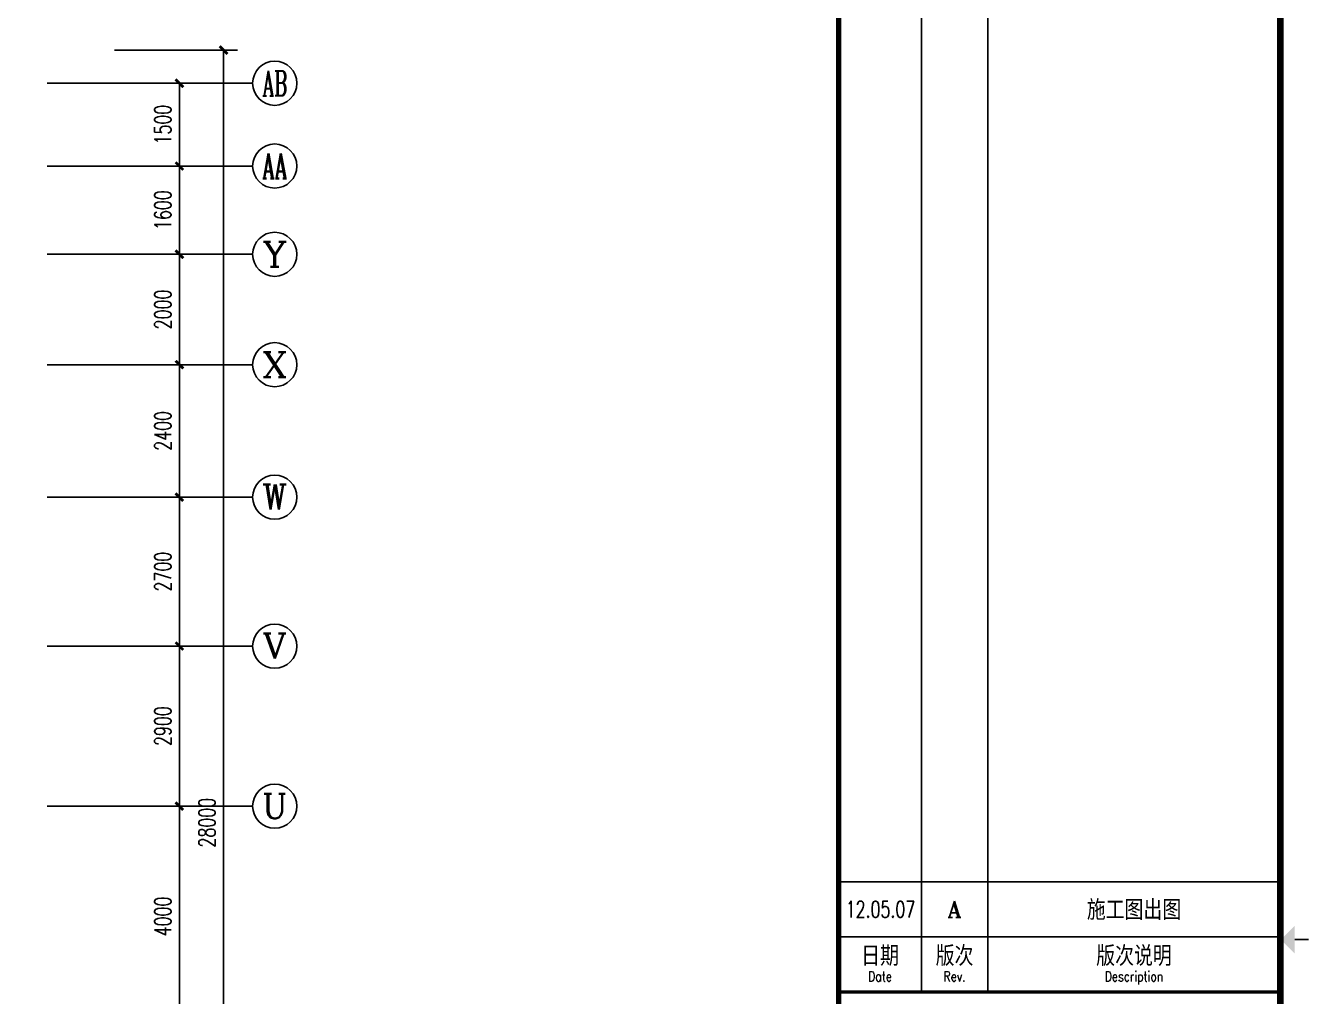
# Model space of a CAD drawing. Extents: x 190999 to 834799, y -200814 to 215286.
# Drawn here: x 642874 to 666125, y -55391 to -37801 of the extents above; entities that cross this region are included whole.
import ezdxf
from ezdxf.enums import TextEntityAlignment as Align

# ---------------------------------------------------------------- set-up
doc = ezdxf.new("R2010")
doc.units = 0
doc.header["$LTSCALE"] = 1000
doc.header["$MEASUREMENT"] = 0
for name, color, linetype in [('AXIS', 3, 'Continuous'), ('AXIS_TEXT', 7, 'Continuous'), ('图框', 189, 'Continuous')]:
    doc.layers.add(name, color=color, linetype=linetype)
doc.styles.add('_TCH_AXIS', font='COMPLEX', dxfattribs={"bigfont": 'GBCBIG'})
doc.styles.add('COMPLEX', font='COMPLEX')
doc.styles.add('DIM_FONT', font='SIMPLEX', dxfattribs={"width": 0.7, "bigfont": 'GBCBIG'})
doc.styles.add('TKZ1_tjhts.shx', font='tjromant.shx', dxfattribs={"bigfont": 'tjhts.shx'})
doc.styles.add('TKZ2_tjkts.shx', font='tjromant.shx', dxfattribs={"bigfont": 'tjkts.shx'})
doc.dimstyles.new('DIMN', dxfattribs={"dimtxt": 300, "dimasz": 100, "dimexe": 250, "dimexo": 300, "dimgap": 150, "dimtad": 1, "dimdec": 0, "dimzin": 0, "dimdsep": 46, "dimtxsty": 'DIM_FONT', "dimblk": 'ARCHTICK', "dimcen": 0.09, "dimclrt": 7, "dimazin": 2, "dimtfac": 1, "dimtdec": 0, "dimtix": 1, "dimtmove": 2, "dimatfit": 3, "dimfxl": 0, "dimtolj": 1, "dimtzin": 0, "dimarcsym": 0})

# ---------------------------------------------------------------- blocks, each defined once
blk = doc.blocks.new('TJAD_TK_A0')
at = {"layer": '图框'}
for p, q in [((2087, 389.3), (2087, -30.7)), ((2099, 389.3), (2099, -30.7)), ((2072, -10.7), (2152, -10.7)), ((2072, -20.7), (2152, -20.7)), ((2072, -30.7), (2152, -30.7))]:
    blk.add_line(p, q, dxfattribs=at)
at = {"layer": '图框', "const_width": 1.2}
blk.add_lwpolyline([(2152, -431.7), (2152, 389.3), (998, 389.3), (998, -431.7)], close=True, dxfattribs=at)
at = {"layer": '图框'}
for points, const_width in [([(2072, 389.3), (2072, -431.7)], 1), ([(2154.61, -21.2), (2157.11, -21.2)], 0.3), ([(2072, -30.7), (2152, -30.7)], 0.6)]:
    blk.add_lwpolyline(points, dxfattribs=dict(at, const_width=const_width))
blk.add_solid([(2154.61, -23.7), (2154.61, -18.7), (2152.11, -21.2)], dxfattribs=at)
at = {"layer": '图框', "color": 3, "style": 'TKZ1_tjhts.shx'}
for s, height, p in [('施工图出图', 3.6, (2125.5, -15.83)), ('A', 3, (2093, -15.7))]:
    blk.add_text(s, height=height, dxfattribs=at).set_placement(p, align=Align.MIDDLE_CENTER)
at = {"layer": '图框', "color": 3, "style": 'TKZ1_tjhts.shx', "width": 0.7}
blk.add_text('12.05.07', height=3, dxfattribs=at).set_placement((2079.58, -15.7), align=Align.MIDDLE_CENTER)
at = {"layer": '图框', "style": 'TKZ2_tjkts.shx'}
for s, p in [('日期', (2079.5, -24.16)), ('版次', (2093, -24.16)), ('版次说明', (2125.5, -24.16))]:
    blk.add_text(s, height=3.6, dxfattribs=at).set_placement(p, align=Align.MIDDLE_CENTER)
at = {"layer": '图框', "style": 'TKZ2_tjkts.shx', "width": 0.8}
for s, p in [('Date', (2079.5, -27.86)), ('Rev.', (2093, -27.86)), ('Description', (2125.5, -27.86))]:
    blk.add_text(s, height=1.8, dxfattribs=at).set_placement(p, align=Align.MIDDLE_CENTER)
blk = doc.blocks.new('_ArchTick')
at = {"const_width": 0.5}
blk.add_lwpolyline([(-0.7, -0.7), (0.7, 0.7)], dxfattribs=at)
blk = doc.blocks.new('*D1430')
at = {"layer": 'AXIS', "color": 0, "lineweight": -2}
for p, q in [((644863, -51944), (645908, -51944)), ((645658, -55944), (645658, -51944)), ((644863, -55944), (645908, -55944))]:
    blk.add_line(p, q, dxfattribs=at)
at = {"layer": 'Defpoints', "color": 0}
for p in [(644563, -51944), (645658, -51944), (644563, -55944)]:
    blk.add_point(p, dxfattribs=at)
at = {"layer": 'AXIS', "color": 0, "lineweight": -2, "xscale": 100, "yscale": 100, "zscale": 100}
for p, rotation in [((645658, -51944), 90), ((645658, -55944), 270)]:
    blk.add_blockref('_ArchTick', p, dxfattribs=dict(at, rotation=rotation))
at = {"layer": 'AXIS', "color": 7, "insert": (645358, -53944), "char_height": 300, "attachment_point": 5, "rotation": 90, "style": 'DIM_FONT'}
blk.add_mtext('\\A1;4000', dxfattribs=at)
blk = doc.blocks.new('*D1431')
at = {"layer": 'AXIS', "color": 0, "lineweight": -2}
for p, q in [((644863, -49044), (645908, -49044)), ((645658, -51944), (645658, -49044)), ((644863, -51944), (645908, -51944))]:
    blk.add_line(p, q, dxfattribs=at)
at = {"layer": 'Defpoints', "color": 0}
for p in [(644563, -49044), (645658, -49044), (644563, -51944)]:
    blk.add_point(p, dxfattribs=at)
at = {"layer": 'AXIS', "color": 0, "lineweight": -2, "xscale": 100, "yscale": 100, "zscale": 100}
for p, rotation in [((645658, -49044), 90), ((645658, -51944), 270)]:
    blk.add_blockref('_ArchTick', p, dxfattribs=dict(at, rotation=rotation))
at = {"layer": 'AXIS', "color": 7, "insert": (645358, -50494), "char_height": 300, "attachment_point": 5, "rotation": 90, "style": 'DIM_FONT'}
blk.add_mtext('\\A1;2900', dxfattribs=at)
blk = doc.blocks.new('*D1432')
at = {"layer": 'AXIS', "color": 0, "lineweight": -2}
for p, q in [((644863, -46344), (645908, -46344)), ((645658, -49044), (645658, -46344)), ((644863, -49044), (645908, -49044))]:
    blk.add_line(p, q, dxfattribs=at)
at = {"layer": 'Defpoints', "color": 0}
for p in [(644563, -46344), (645658, -46344), (644563, -49044)]:
    blk.add_point(p, dxfattribs=at)
at = {"layer": 'AXIS', "color": 0, "lineweight": -2, "xscale": 100, "yscale": 100, "zscale": 100}
for p, rotation in [((645658, -46344), 90), ((645658, -49044), 270)]:
    blk.add_blockref('_ArchTick', p, dxfattribs=dict(at, rotation=rotation))
at = {"layer": 'AXIS', "color": 7, "insert": (645358, -47694), "char_height": 300, "attachment_point": 5, "rotation": 90, "style": 'DIM_FONT'}
blk.add_mtext('\\A1;2700', dxfattribs=at)
blk = doc.blocks.new('*D1433')
at = {"layer": 'AXIS', "color": 0, "lineweight": -2}
for p, q in [((644863, -43944), (645908, -43944)), ((645658, -46344), (645658, -43944)), ((644863, -46344), (645908, -46344))]:
    blk.add_line(p, q, dxfattribs=at)
at = {"layer": 'Defpoints', "color": 0}
for p in [(644563, -43944), (645658, -43944), (644563, -46344)]:
    blk.add_point(p, dxfattribs=at)
at = {"layer": 'AXIS', "color": 0, "lineweight": -2, "xscale": 100, "yscale": 100, "zscale": 100}
for p, rotation in [((645658, -43944), 90), ((645658, -46344), 270)]:
    blk.add_blockref('_ArchTick', p, dxfattribs=dict(at, rotation=rotation))
at = {"layer": 'AXIS', "color": 7, "insert": (645358, -45144), "char_height": 300, "attachment_point": 5, "rotation": 90, "style": 'DIM_FONT'}
blk.add_mtext('\\A1;2400', dxfattribs=at)
blk = doc.blocks.new('*D1434')
at = {"layer": 'AXIS', "color": 0, "lineweight": -2}
for p, q in [((644863, -41944), (645908, -41944)), ((645658, -43944), (645658, -41944)), ((644863, -43944), (645908, -43944))]:
    blk.add_line(p, q, dxfattribs=at)
at = {"layer": 'Defpoints', "color": 0}
for p in [(644563, -41944), (645658, -41944), (644563, -43944)]:
    blk.add_point(p, dxfattribs=at)
at = {"layer": 'AXIS', "color": 0, "lineweight": -2, "xscale": 100, "yscale": 100, "zscale": 100}
for p, rotation in [((645658, -41944), 90), ((645658, -43944), 270)]:
    blk.add_blockref('_ArchTick', p, dxfattribs=dict(at, rotation=rotation))
at = {"layer": 'AXIS', "color": 7, "insert": (645358, -42944), "char_height": 300, "attachment_point": 5, "rotation": 90, "style": 'DIM_FONT'}
blk.add_mtext('\\A1;2000', dxfattribs=at)
blk = doc.blocks.new('*D1435')
at = {"layer": 'AXIS', "color": 0, "lineweight": -2}
for p, q in [((644863, -40344), (645908, -40344)), ((645658, -41944), (645658, -40344)), ((644863, -41944), (645908, -41944))]:
    blk.add_line(p, q, dxfattribs=at)
at = {"layer": 'Defpoints', "color": 0}
for p in [(644563, -40344), (645658, -40344), (644563, -41944)]:
    blk.add_point(p, dxfattribs=at)
at = {"layer": 'AXIS', "color": 0, "lineweight": -2, "xscale": 100, "yscale": 100, "zscale": 100}
for p, rotation in [((645658, -40344), 90), ((645658, -41944), 270)]:
    blk.add_blockref('_ArchTick', p, dxfattribs=dict(at, rotation=rotation))
at = {"layer": 'AXIS', "color": 7, "insert": (645358, -41144), "char_height": 300, "attachment_point": 5, "rotation": 90, "style": 'DIM_FONT'}
blk.add_mtext('\\A1;1600', dxfattribs=at)
blk = doc.blocks.new('*D1436')
at = {"layer": 'AXIS', "color": 0, "lineweight": -2}
for p, q in [((644863, -38844), (645908, -38844)), ((645658, -40344), (645658, -38844)), ((644863, -40344), (645908, -40344))]:
    blk.add_line(p, q, dxfattribs=at)
at = {"layer": 'Defpoints', "color": 0}
for p in [(644563, -38844), (645658, -38844), (644563, -40344)]:
    blk.add_point(p, dxfattribs=at)
at = {"layer": 'AXIS', "color": 0, "lineweight": -2, "xscale": 100, "yscale": 100, "zscale": 100}
for p, rotation in [((645658, -38844), 90), ((645658, -40344), 270)]:
    blk.add_blockref('_ArchTick', p, dxfattribs=dict(at, rotation=rotation))
at = {"layer": 'AXIS', "color": 7, "insert": (645358, -39594), "char_height": 300, "attachment_point": 5, "rotation": 90, "style": 'DIM_FONT'}
blk.add_mtext('\\A1;1500', dxfattribs=at)
blk = doc.blocks.new('*D1437')
at = {"layer": 'AXIS', "color": 0, "lineweight": -2}
for p, q in [((644485, -38244), (646708, -38244)), ((646458, -66244), (646458, -38244)), ((644485, -66244), (646708, -66244))]:
    blk.add_line(p, q, dxfattribs=at)
at = {"layer": 'Defpoints', "color": 0}
for p in [(644185, -38244), (646458, -38244), (644185, -66244)]:
    blk.add_point(p, dxfattribs=at)
at = {"layer": 'AXIS', "color": 0, "lineweight": -2, "xscale": 100, "yscale": 100, "zscale": 100}
for p, rotation in [((646458, -38244), 90), ((646458, -66244), 270)]:
    blk.add_blockref('_ArchTick', p, dxfattribs=dict(at, rotation=rotation))
at = {"layer": 'AXIS', "color": 7, "insert": (646158, -52244), "char_height": 300, "attachment_point": 5, "rotation": 90, "style": 'DIM_FONT'}
blk.add_mtext('\\A1;28000', dxfattribs=at)
blk = doc.blocks.new('_AXISO')
blk.add_circle((0, 0), 0.5)
at = {"layer": 'AXIS_TEXT', "style": 'COMPLEX', "width": 1.041667}
blk.add_attdef('A', text='', height=0.56, dxfattribs=at).set_placement((-0.25, -0.28), (0.25, -0.28), align=Align.FIT)

msp = doc.modelspace()

# ---------------------------------------------------------------- linework, layer by layer
at = {"layer": 'AXIS'}
for p, q in [((643263.1, -38844.4), (646984.6, -38844.4)), ((643263.1, -40344.4), (646984.6, -40344.4)), ((643263.1, -41944.4), (646984.6, -41944.4)), ((643263.1, -43944.4), (646984.6, -43944.4)), ((643263.1, -46344.4), (646984.6, -46344.4)), ((643263.1, -49044.4), (646984.6, -49044.4)), ((643263.1, -51944.4), (646984.6, -51944.4))]:
    msp.add_line(p, q, dxfattribs=at)

# ---------------------------------------------------------------- block references
ref = msp.add_blockref('_AXISO', (647384.6, -38844.4), dxfattribs=dict(at, xscale=800, yscale=800, zscale=800))
ref.add_attrib('A', 'AB', dxfattribs={"layer": 'AXIS_TEXT', "height": 452.55, "style": '_TCH_AXIS', "width": 0.552632}).set_placement((647158.3, -39070.7), (647610.9, -39070.7), align=Align.FIT)
ref = msp.add_blockref('_AXISO', (647384.6, -40344.4), dxfattribs=dict(at, xscale=800, yscale=800, zscale=800))
ref.add_attrib('A', 'AA', dxfattribs={"layer": 'AXIS_TEXT', "height": 452.55, "style": '_TCH_AXIS', "width": 0.538462}).set_placement((647158.3, -40570.7), (647610.9, -40570.7), align=Align.FIT)
ref = msp.add_blockref('_AXISO', (647384.6, -41944.4), dxfattribs=dict(at, xscale=800, yscale=800, zscale=800))
ref.add_attrib('A', 'Y', dxfattribs={"layer": 'AXIS_TEXT', "height": 452.5, "style": '_TCH_AXIS', "width": 1.105263}).set_placement((647158.3, -42170.7), (647610.9, -42170.7), align=Align.FIT)
ref = msp.add_blockref('_AXISO', (647384.6, -43944.4), dxfattribs=dict(at, xscale=800, yscale=800, zscale=800))
ref.add_attrib('A', 'X', dxfattribs={"layer": 'AXIS_TEXT', "height": 452.5, "style": '_TCH_AXIS', "width": 1.166667}).set_placement((647158.3, -44170.7), (647610.9, -44170.7), align=Align.FIT)
ref = msp.add_blockref('_AXISO', (647384.6, -46344.4), dxfattribs=dict(at, xscale=800, yscale=800, zscale=800))
ref.add_attrib('A', 'W', dxfattribs={"layer": 'AXIS_TEXT', "height": 452.5, "style": '_TCH_AXIS', "width": 0.954545}).set_placement((647158.3, -46570.7), (647610.9, -46570.7), align=Align.FIT)
ref = msp.add_blockref('_AXISO', (647384.6, -49044.4), dxfattribs=dict(at, xscale=800, yscale=800, zscale=800))
ref.add_attrib('A', 'V', dxfattribs={"layer": 'AXIS_TEXT', "height": 452.5, "style": '_TCH_AXIS', "width": 1.166667}).set_placement((647158.3, -49270.7), (647610.9, -49270.7), align=Align.FIT)
ref = msp.add_blockref('_AXISO', (647384.6, -51944.4), dxfattribs=dict(at, xscale=800, yscale=800, zscale=800))
ref.add_attrib('A', 'U', dxfattribs={"layer": 'AXIS_TEXT', "height": 452.5, "style": '_TCH_AXIS', "width": 1.05}).set_placement((647158.3, -52170.7), (647610.9, -52170.7), align=Align.FIT)
at = {"layer": '图框', "xscale": 100, "yscale": 100, "zscale": 100}
msp.add_blockref('TJAD_TK_A0', (450398.6, -52243.2), dxfattribs=at)

# ---------------------------------------------------------------- dimensions: what is measured, and where the dimension line sits
at = {"layer": 'AXIS'}
for p1, p2, distance, picture, middle in [((644185.3, -66244.4), (644185.3, -38244.4), -2272.2, '*D1437', (646157.5, -52244.4)), ((644563.1, -40344.4), (644563.1, -38844.4), -1094.4, '*D1436', (645357.5, -39594.4)), ((644563.1, -41944.4), (644563.1, -40344.4), -1094.4, '*D1435', (645357.5, -41144.4)), ((644563.1, -43944.4), (644563.1, -41944.4), -1094.4, '*D1434', (645357.5, -42944.4)), ((644563.1, -46344.4), (644563.1, -43944.4), -1094.4, '*D1433', (645357.5, -45144.4)), ((644563.1, -49044.4), (644563.1, -46344.4), -1094.4, '*D1432', (645357.5, -47694.4)), ((644563.1, -51944.4), (644563.1, -49044.4), -1094.4, '*D1431', (645357.5, -50494.4)), ((644563.1, -55944.4), (644563.1, -51944.4), -1094.4, '*D1430', (645357.5, -53944.4))]:
    dim = msp.add_aligned_dim(p1=p1, p2=p2, distance=distance, dimstyle='DIMN', dxfattribs=at)
    dim.commit()
    dim.dimension.update_dxf_attribs({"geometry": picture, "text_midpoint": middle})

doc.saveas('drawing.dxf')
